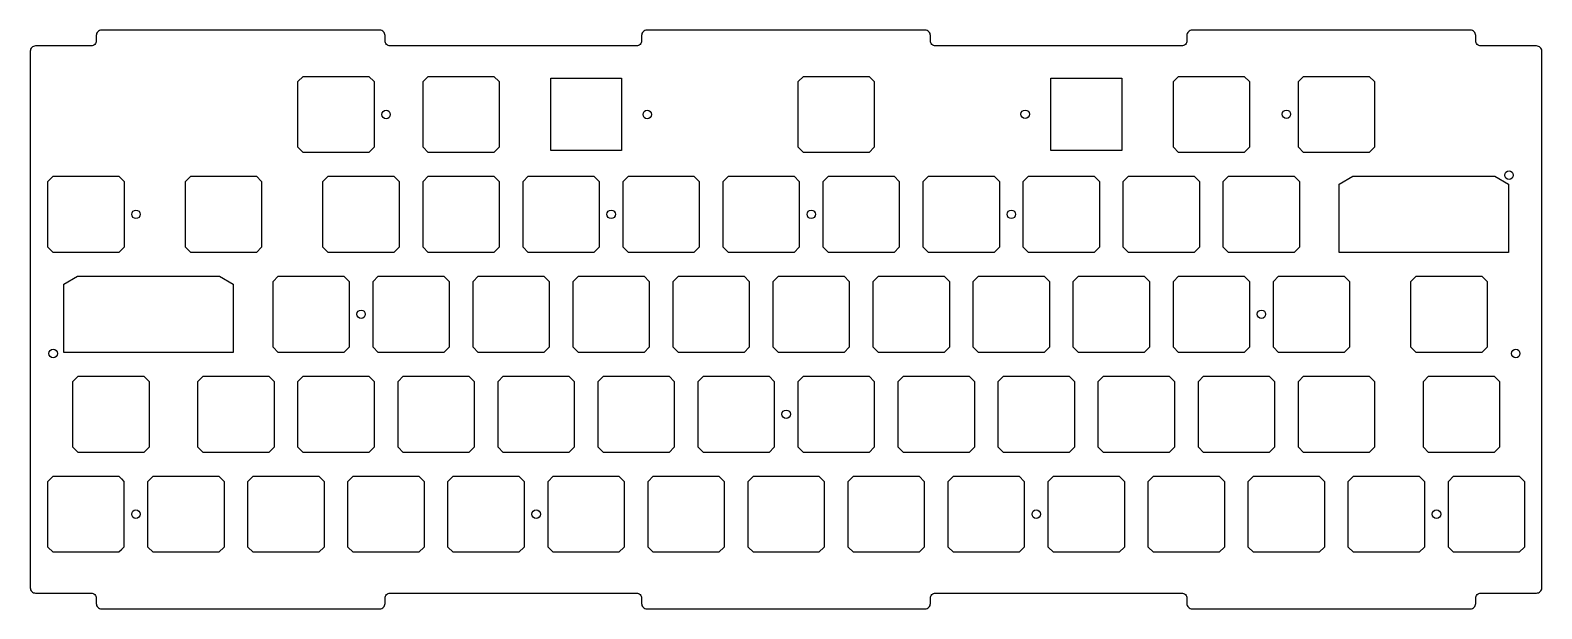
# Model space of a CAD drawing. Header units: millimetres. Extents: x -288 to 0, y -107 to 3.
import ezdxf

# ---------------------------------------------------------------- set-up
doc = ezdxf.new("R2010")
doc.units = ezdxf.units.MM
doc.layers.get('0').update_dxf_attribs({"linetype": 'CONTINUOUS'})

msp = doc.modelspace()

# ---------------------------------------------------------------- linework, layer by layer
msp.add_lwpolyline([(-116.42, 1), (-116.42, 2, 0.414214), (-117.42, 3), (-170.42, 3, 0.414214), (-171.42, 2), (-171.42, 1, -0.414214), (-172.42, 0), (-219.27, 0, -0.414214), (-220.27, 1), (-220.27, 2, 0.414214), (-221.27, 3), (-274.27, 3, 0.414214), (-275.27, 2), (-275.27, 1, -0.414214), (-276.27, 0), (-286.84, 0, 0.414214), (-287.84, -1), (-287.84, -103.27, 0.414214), (-286.84, -104.27), (-276.27, -104.27, -0.414214), (-275.27, -105.27), (-275.27, -106.27, 0.414214), (-274.27, -107.27), (-221.27, -107.27, 0.414214), (-220.27, -106.27), (-220.27, -105.27, -0.414214), (-219.27, -104.27), (-172.42, -104.27, -0.414214), (-171.42, -105.27), (-171.42, -106.27, 0.414214), (-170.42, -107.27), (-117.42, -107.27, 0.414214), (-116.42, -106.27), (-116.42, -105.27, -0.414214), (-115.42, -104.27), (-68.58, -104.27, -0.414214), (-67.58, -105.27), (-67.58, -106.27, 0.414214), (-66.58, -107.27), (-13.58, -107.27, 0.414214), (-12.58, -106.27), (-12.58, -105.27, -0.414214), (-11.58, -104.27), (-1, -104.27, 0.414214), (0, -103.27), (0, -1, 0.414214), (-1, 0), (-11.58, 0, -0.414214), (-12.58, 1), (-12.58, 2, 0.414214), (-13.58, 3), (-66.58, 3, 0.414214), (-67.58, 2), (-67.58, 1, -0.414214), (-68.58, 0), (-115.42, 0, -0.414214)], format="xyb", close=True)
for points in [[(-236.85, -19.3), (-236.85, -6.8), (-235.85, -5.8), (-223.35, -5.8), (-222.35, -6.8), (-222.35, -19.3), (-223.35, -20.3), (-235.85, -20.3)], [(-213.04, -19.3), (-213.04, -6.8), (-212.04, -5.8), (-199.54, -5.8), (-198.54, -6.8), (-198.54, -19.3), (-199.54, -20.3), (-212.04, -20.3)], [(-175.23, -19.92), (-188.73, -19.92), (-188.73, -6.17), (-175.23, -6.17)], [(-141.6, -19.3), (-141.6, -6.8), (-140.6, -5.8), (-128.1, -5.8), (-127.1, -6.8), (-127.1, -19.3), (-128.1, -20.3), (-140.6, -20.3)], [(-93.48, -6.17), (-79.98, -6.17), (-79.98, -19.92), (-93.48, -19.92)], [(-70.16, -19.3), (-70.16, -6.8), (-69.16, -5.8), (-56.66, -5.8), (-55.66, -6.8), (-55.66, -19.3), (-56.66, -20.3), (-69.16, -20.3)], [(-31.85, -6.8), (-31.85, -19.3), (-32.85, -20.3), (-45.35, -20.3), (-46.35, -19.3), (-46.35, -6.8), (-45.35, -5.8), (-32.85, -5.8)], [(-284.48, -38.34), (-284.48, -25.84), (-283.48, -24.84), (-270.98, -24.84), (-269.98, -25.84), (-269.98, -38.34), (-270.98, -39.34), (-283.48, -39.34)], [(-258.28, -38.34), (-258.28, -25.84), (-257.28, -24.84), (-244.78, -24.84), (-243.78, -25.84), (-243.78, -38.34), (-244.78, -39.34), (-257.28, -39.34)], [(-232.09, -38.34), (-232.09, -25.84), (-231.09, -24.84), (-218.59, -24.84), (-217.59, -25.84), (-217.59, -38.34), (-218.59, -39.34), (-231.09, -39.34)], [(-198.54, -25.84), (-198.54, -38.34), (-199.54, -39.34), (-212.04, -39.34), (-213.04, -38.34), (-213.04, -25.84), (-212.04, -24.84), (-199.54, -24.84)], [(-193.99, -38.34), (-193.99, -25.84), (-192.99, -24.84), (-180.49, -24.84), (-179.49, -25.84), (-179.49, -38.34), (-180.49, -39.34), (-192.99, -39.34)], [(-174.94, -38.34), (-174.94, -25.84), (-173.94, -24.84), (-161.44, -24.84), (-160.44, -25.84), (-160.44, -38.34), (-161.44, -39.34), (-173.94, -39.34)], [(-155.89, -38.34), (-155.89, -25.84), (-154.89, -24.84), (-142.39, -24.84), (-141.39, -25.84), (-141.39, -38.34), (-142.39, -39.34), (-154.89, -39.34)], [(-136.84, -38.34), (-136.84, -25.84), (-135.84, -24.84), (-123.34, -24.84), (-122.34, -25.84), (-122.34, -38.34), (-123.34, -39.34), (-135.84, -39.34)], [(-117.79, -38.34), (-117.79, -25.84), (-116.79, -24.84), (-104.29, -24.84), (-103.29, -25.84), (-103.29, -38.34), (-104.29, -39.34), (-116.79, -39.34)], [(-98.74, -38.34), (-98.74, -25.84), (-97.74, -24.84), (-85.24, -24.84), (-84.24, -25.84), (-84.24, -38.34), (-85.24, -39.34), (-97.74, -39.34)], [(-65.19, -25.84), (-65.19, -38.34), (-66.19, -39.34), (-78.69, -39.34), (-79.69, -38.34), (-79.69, -25.84), (-78.69, -24.84), (-66.19, -24.84)], [(-46.14, -25.84), (-46.14, -38.34), (-47.14, -39.34), (-59.64, -39.34), (-60.64, -38.34), (-60.64, -25.84), (-59.64, -24.84), (-47.14, -24.84)], [(-8.91, -24.84), (-6.31, -26.34), (-6.31, -39.34), (-38.56, -39.34), (-38.56, -26.34), (-35.96, -24.84)], [(-251.79, -43.9), (-249.19, -45.4), (-249.19, -58.4), (-281.44, -58.4), (-281.44, -45.4), (-278.84, -43.9)], [(-241.61, -57.4), (-241.61, -44.9), (-240.61, -43.9), (-228.11, -43.9), (-227.11, -44.9), (-227.11, -57.4), (-228.11, -58.4), (-240.61, -58.4)], [(-208.06, -44.9), (-208.06, -57.4), (-209.06, -58.4), (-221.56, -58.4), (-222.56, -57.4), (-222.56, -44.9), (-221.56, -43.9), (-209.06, -43.9)], [(-189.01, -44.9), (-189.01, -57.4), (-190.01, -58.4), (-202.51, -58.4), (-203.51, -57.4), (-203.51, -44.9), (-202.51, -43.9), (-190.01, -43.9)], [(-169.96, -44.9), (-169.96, -57.4), (-170.96, -58.4), (-183.46, -58.4), (-184.46, -57.4), (-184.46, -44.9), (-183.46, -43.9), (-170.96, -43.9)], [(-150.91, -44.9), (-150.91, -57.4), (-151.91, -58.4), (-164.41, -58.4), (-165.41, -57.4), (-165.41, -44.9), (-164.41, -43.9), (-151.91, -43.9)], [(-131.86, -44.9), (-131.86, -57.4), (-132.86, -58.4), (-145.36, -58.4), (-146.36, -57.4), (-146.36, -44.9), (-145.36, -43.9), (-132.86, -43.9)], [(-127.31, -57.4), (-127.31, -44.9), (-126.31, -43.9), (-113.81, -43.9), (-112.81, -44.9), (-112.81, -57.4), (-113.81, -58.4), (-126.31, -58.4)], [(-93.76, -44.9), (-93.76, -57.4), (-94.76, -58.4), (-107.26, -58.4), (-108.26, -57.4), (-108.26, -44.9), (-107.26, -43.9), (-94.76, -43.9)], [(-74.71, -44.9), (-74.71, -57.4), (-75.71, -58.4), (-88.21, -58.4), (-89.21, -57.4), (-89.21, -44.9), (-88.21, -43.9), (-75.71, -43.9)], [(-70.16, -57.4), (-70.16, -44.9), (-69.16, -43.9), (-56.66, -43.9), (-55.66, -44.9), (-55.66, -57.4), (-56.66, -58.4), (-69.16, -58.4)], [(-36.61, -44.9), (-36.61, -57.4), (-37.61, -58.4), (-50.11, -58.4), (-51.11, -57.4), (-51.11, -44.9), (-50.11, -43.9), (-37.61, -43.9)], [(-24.92, -57.4), (-24.92, -44.9), (-23.92, -43.9), (-11.42, -43.9), (-10.42, -44.9), (-10.42, -57.4), (-11.42, -58.4), (-23.92, -58.4)], [(-279.71, -76.45), (-279.71, -63.95), (-278.71, -62.95), (-266.21, -62.95), (-265.21, -63.95), (-265.21, -76.45), (-266.21, -77.45), (-278.71, -77.45)], [(-241.4, -63.95), (-241.4, -76.45), (-242.4, -77.45), (-254.9, -77.45), (-255.9, -76.45), (-255.9, -63.95), (-254.9, -62.95), (-242.4, -62.95)], [(-222.35, -63.95), (-222.35, -76.45), (-223.35, -77.45), (-235.85, -77.45), (-236.85, -76.45), (-236.85, -63.95), (-235.85, -62.95), (-223.35, -62.95)], [(-203.3, -63.95), (-203.3, -76.45), (-204.3, -77.45), (-216.8, -77.45), (-217.8, -76.45), (-217.8, -63.95), (-216.8, -62.95), (-204.3, -62.95)], [(-198.75, -76.45), (-198.75, -63.95), (-197.75, -62.95), (-185.25, -62.95), (-184.25, -63.95), (-184.25, -76.45), (-185.25, -77.45), (-197.75, -77.45)], [(-179.7, -76.45), (-179.7, -63.95), (-178.7, -62.95), (-166.2, -62.95), (-165.2, -63.95), (-165.2, -76.45), (-166.2, -77.45), (-178.7, -77.45)], [(-146.15, -63.95), (-146.15, -76.45), (-147.15, -77.45), (-159.65, -77.45), (-160.65, -76.45), (-160.65, -63.95), (-159.65, -62.95), (-147.15, -62.95)], [(-141.6, -76.45), (-141.6, -63.95), (-140.6, -62.95), (-128.1, -62.95), (-127.1, -63.95), (-127.1, -76.45), (-128.1, -77.45), (-140.6, -77.45)], [(-122.55, -76.45), (-122.55, -63.95), (-121.55, -62.95), (-109.05, -62.95), (-108.05, -63.95), (-108.05, -76.45), (-109.05, -77.45), (-121.55, -77.45)], [(-89, -63.95), (-89, -76.45), (-90, -77.45), (-102.5, -77.45), (-103.5, -76.45), (-103.5, -63.95), (-102.5, -62.95), (-90, -62.95)], [(-69.95, -63.95), (-69.95, -76.45), (-70.95, -77.45), (-83.45, -77.45), (-84.45, -76.45), (-84.45, -63.95), (-83.45, -62.95), (-70.95, -62.95)], [(-65.4, -76.45), (-65.4, -63.95), (-64.4, -62.95), (-51.9, -62.95), (-50.9, -63.95), (-50.9, -76.45), (-51.9, -77.45), (-64.4, -77.45)], [(-31.85, -63.95), (-31.85, -76.45), (-32.85, -77.45), (-45.35, -77.45), (-46.35, -76.45), (-46.35, -63.95), (-45.35, -62.95), (-32.85, -62.95)], [(-22.54, -76.45), (-22.54, -63.95), (-21.54, -62.95), (-9.04, -62.95), (-8.04, -63.95), (-8.04, -76.45), (-9.04, -77.45), (-21.54, -77.45)], [(-284.49, -95.5), (-284.49, -83), (-283.49, -82), (-270.99, -82), (-270.49, -82.5), (-270.49, -82.5), (-270.49, -82.5), (-269.99, -83), (-269.99, -95.5), (-270.49, -95.99), (-270.49, -96), (-270.49, -96), (-270.99, -96.5), (-283.49, -96.5)], [(-250.94, -83), (-250.94, -95.5), (-251.94, -96.5), (-264.44, -96.5), (-265.44, -95.5), (-265.44, -83), (-264.44, -82), (-251.94, -82)], [(-231.89, -83), (-231.89, -95.5), (-232.89, -96.5), (-245.39, -96.5), (-246.39, -95.5), (-246.39, -83), (-245.39, -82), (-232.89, -82)], [(-212.84, -83), (-212.84, -95.5), (-213.84, -96.5), (-226.34, -96.5), (-227.34, -95.5), (-227.34, -83), (-226.34, -82), (-213.84, -82)], [(-208.29, -95.5), (-208.29, -83), (-207.29, -82), (-194.79, -82), (-193.79, -83), (-193.79, -95.5), (-194.79, -96.5), (-207.29, -96.5)], [(-189.24, -95.5), (-189.24, -83), (-188.24, -82), (-175.74, -82), (-174.74, -83), (-174.74, -95.5), (-175.74, -96.5), (-188.24, -96.5)], [(-155.69, -83), (-155.69, -95.5), (-156.69, -96.5), (-169.19, -96.5), (-170.19, -95.5), (-170.19, -83), (-169.19, -82), (-156.69, -82)], [(-136.64, -83), (-136.64, -95.5), (-137.64, -96.5), (-150.14, -96.5), (-151.14, -95.5), (-151.14, -83), (-150.14, -82), (-137.64, -82)], [(-132.09, -95.5), (-132.09, -83), (-131.09, -82), (-118.59, -82), (-117.59, -83), (-117.59, -95.5), (-118.59, -96.5), (-131.09, -96.5)], [(-113.04, -95.5), (-113.04, -83), (-112.04, -82), (-99.54, -82), (-98.54, -83), (-98.54, -95.5), (-99.54, -96.5), (-112.04, -96.5)], [(-93.99, -95.5), (-93.99, -83), (-92.99, -82), (-80.49, -82), (-79.49, -83), (-79.49, -95.5), (-80.49, -96.5), (-92.99, -96.5)], [(-60.44, -83), (-60.44, -95.5), (-61.44, -96.5), (-73.94, -96.5), (-74.94, -95.5), (-74.94, -83), (-73.94, -82), (-61.44, -82)], [(-41.39, -83), (-41.39, -95.5), (-42.39, -96.5), (-54.89, -96.5), (-55.89, -95.5), (-55.89, -83), (-54.89, -82), (-42.39, -82)], [(-36.84, -95.5), (-36.84, -83), (-35.84, -82), (-23.34, -82), (-22.34, -83), (-22.34, -95.5), (-23.34, -96.5), (-35.84, -96.5)], [(-17.79, -95.5), (-17.79, -83), (-16.79, -82), (-4.29, -82), (-3.29, -83), (-3.29, -95.5), (-4.29, -96.5), (-16.79, -96.5)]]:
    msp.add_lwpolyline(points, close=True)
for centre, radius in [((-220.08, -13.05), 0.812), ((-170.33, -13.05), 0.812), ((-98.38, -13.02), 0.811), ((-48.63, -13.02), 0.812), ((-6.24, -24.63), 0.812), ((-267.7, -32.09), 0.812), ((-177.21, -32.09), 0.812), ((-139.11, -32.09), 0.811), ((-101.01, -32.09), 0.811), ((-224.84, -51.14), 0.812), ((-53.39, -51.14), 0.812), ((-283.46, -58.61), 0.812), ((-4.96, -58.61), 0.811), ((-143.88, -70.2), 0.811), ((-267.71, -89.24), 0.812), ((-191.51, -89.24), 0.812), ((-96.26, -89.24), 0.811), ((-20.06, -89.24), 0.812)]:
    msp.add_circle(centre, radius)

doc.saveas('drawing.dxf')
